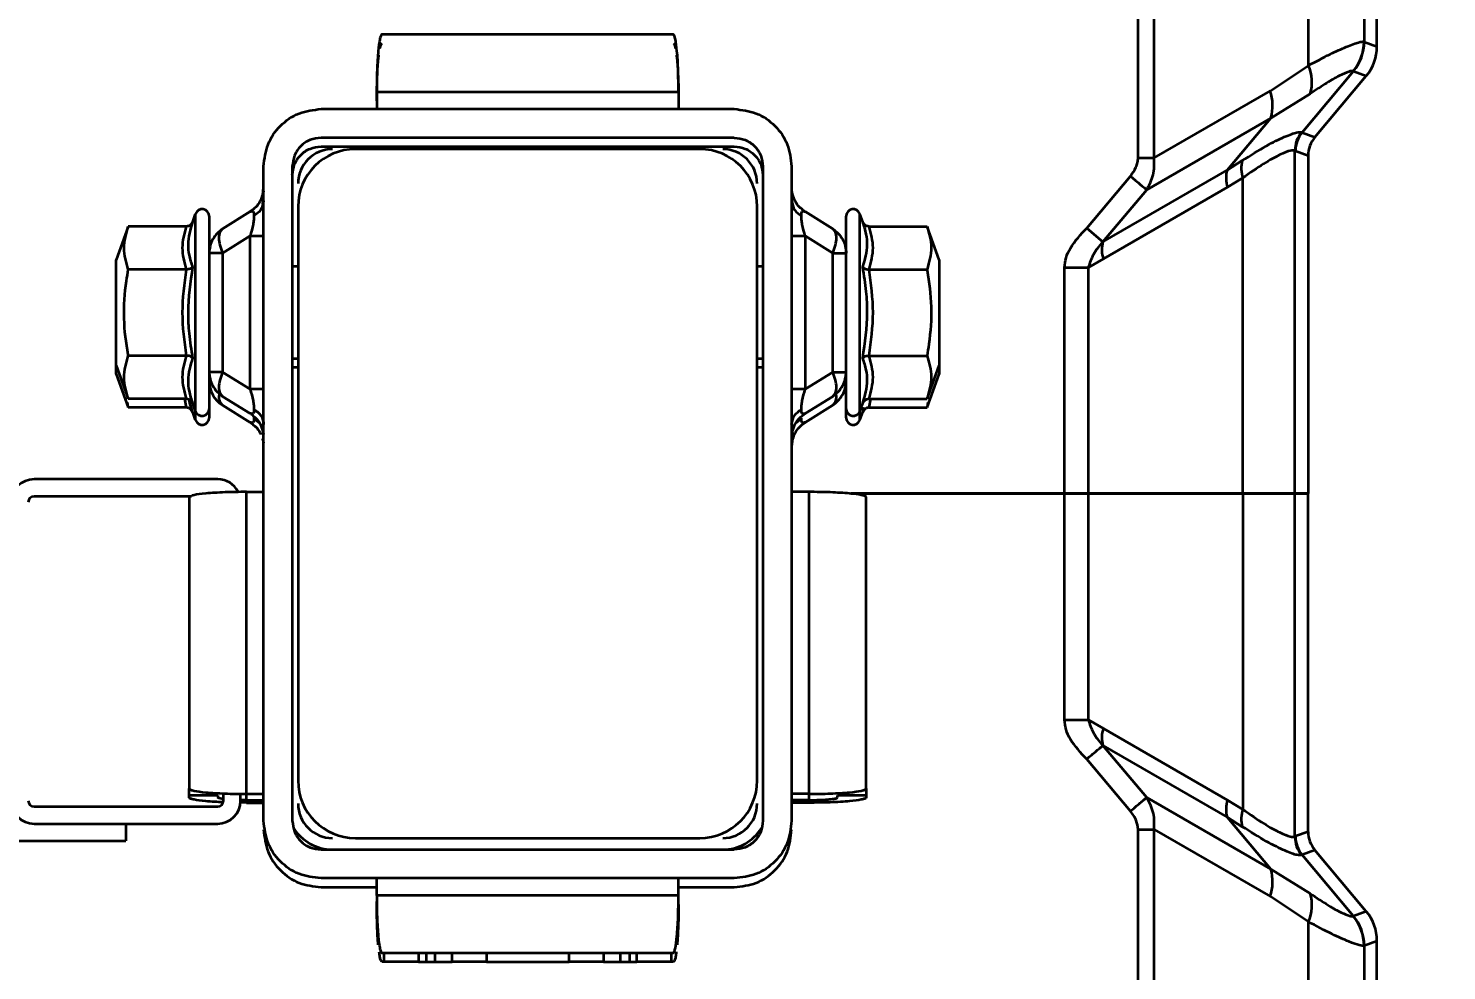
# Model space of a CAD drawing. Header units: millimetres. Extents: x 0 to 420, y 0 to 297.
# Drawn here: x 291.991 to 293.226, y 150.717 to 151.537 of the extents above; entities that cross this region are included whole.
import ezdxf

# ---------------------------------------------------------------- set-up
doc = ezdxf.new("R2010")
doc.units = ezdxf.units.MM
doc.layers.add('尺寸线层', color=150, linetype='Continuous')
doc.styles.add('SLDTEXTSTYLE2', font='TXT', dxfattribs={"width": 0.7})
doc.dimstyles.new('SLDDIMSTYLE0', dxfattribs={"dimtxt": 3.5, "dimasz": 3.302, "dimexe": 0, "dimexo": 0.0625, "dimgap": 0.875, "dimtad": 1, "dimdec": 1, "dimlfac": 100, "dimrnd": 1e-09, "dimzin": 12, "dimdsep": 46, "dimtxsty": 'SLDTEXTSTYLE2', "dimsah": 1, "dimcen": 0.09, "dimadec": 0, "dimazin": 3, "dimtfac": 1, "dimtdec": 3, "dimtofl": 0, "dimtmove": 0, "dimatfit": 3, "dimfxl": 0, "dimfrac": 2, "dimtolj": 1, "dimtzin": 12, "dimarcsym": 0})

# ---------------------------------------------------------------- blocks, each defined once
blk = doc.blocks.new('_D')
at = {"layer": '尺寸线层'}
for p, q in [((291.9431, 202.6412), (364.6876, 202.6412)), ((363.6876, 202.6412), (363.6876, 128.5802)), ((326.1167, 128.5802), (364.6876, 128.5802))]:
    blk.add_line(p, q, dxfattribs=at)
for points in [[(363.6876, 202.6412), (363.1796, 199.3392), (364.1956, 199.3392)], [(363.6876, 128.5802), (364.1956, 131.8822), (363.1796, 131.8822)]]:
    blk.add_solid(points, dxfattribs=at)
at = {"layer": '尺寸线层', "insert": (359.1758, 158.5376), "char_height": 3.5, "attachment_point": 1, "rotation": 90, "style": 'SLDTEXTSTYLE2'}
blk.add_mtext('7406.11', dxfattribs=at)

msp = doc.modelspace()

# ---------------------------------------------------------------- linework, layer by layer
at = {"color": 7, "linetype": 'Continuous', "lineweight": 35}
for p, q in [((293.1657, 151.5217), (293.1657, 151.7922)), ((293.106, 151.5051), (293.106, 151.7533)), ((293.1544, 151.7533), (293.1544, 151.5259)), ((292.9576, 151.4247), (292.9576, 151.6372)), ((292.9716, 151.4247), (292.9716, 151.6372)), ((292.5526, 151.5322), (292.2988, 151.5322)), ((293.1546, 151.5258), (293.1544, 151.5259)), ((293.1546, 151.5258), (293.1657, 151.5217)), ((293.0728, 151.4831), (293.106, 151.5051)), ((293.1004, 151.4467), (293.1452, 151.5001)), ((293.1116, 151.4426), (293.1564, 151.496)), ((293.1452, 151.5001), (293.145, 151.5002)), ((293.1452, 151.5001), (293.1564, 151.496)), ((292.2942, 151.4822), (292.5572, 151.4822)), ((292.2942, 151.4822), (292.2942, 151.4672)), ((292.5572, 151.4822), (292.5572, 151.4672)), ((292.9716, 151.4247), (293.0728, 151.4831)), ((293.0733, 151.4593), (293.1075, 151.4804)), ((292.2457, 151.4672), (292.6057, 151.4672)), ((292.5573, 151.4744), (292.5573, 151.4672)), ((292.9651, 151.3968), (293.0733, 151.4593)), ((293.0352, 151.4139), (293.0733, 151.4593)), ((292.6057, 151.4422), (292.2457, 151.4422)), ((293.1, 151.4469), (293.1004, 151.4467)), ((293.1004, 151.4467), (293.1116, 151.4426)), ((292.2457, 151.4344), (292.6057, 151.4344)), ((292.5757, 151.4322), (292.2757, 151.4322)), ((293.0941, 151.1322), (293.0941, 151.4309)), ((293.0946, 151.4306), (293.0941, 151.4309)), ((293.0946, 151.4306), (293.1057, 151.4266)), ((292.1957, 150.8472), (292.1957, 151.4172)), ((292.2207, 151.4172), (292.2207, 150.8472)), ((292.6307, 151.4172), (292.6307, 150.8472)), ((292.6557, 151.4172), (292.6557, 150.8472)), ((292.9576, 151.4247), (292.9716, 151.4247)), ((293.0352, 151.4139), (293.0483, 151.4222)), ((293.1057, 151.4266), (293.1057, 151.1322)), ((292.9128, 151.3634), (292.9509, 151.4087)), ((292.927, 151.3515), (293.0352, 151.4139)), ((293.0489, 151.4071), (293.0356, 151.3991)), ((293.0489, 151.1322), (293.0489, 151.4071)), ((292.195, 151.393), (292.1933, 151.3881)), ((292.1956, 151.396), (292.1942, 151.3898)), ((292.1951, 151.392), (292.1957, 151.3989)), ((292.1954, 151.396), (292.1951, 151.3937)), ((292.6572, 151.3898), (292.6559, 151.396)), ((292.6582, 151.3881), (292.6564, 151.393)), ((292.927, 151.3515), (292.9651, 151.3968)), ((293.0356, 151.3991), (292.9273, 151.3366)), ((292.1951, 151.3843), (292.1957, 151.3912)), ((292.2257, 151.3822), (292.2257, 150.8822)), ((292.6257, 150.8822), (292.6257, 151.3822)), ((292.1362, 151.3758), (292.1338, 151.369)), ((292.1362, 151.3758), (292.1362, 151.2039)), ((292.1482, 151.3737), (292.1482, 151.3423)), ((292.184, 151.3778), (292.16, 151.3628)), ((292.6667, 151.3782), (292.665, 151.3796)), ((292.667, 151.3778), (292.6675, 151.3778)), ((292.6675, 151.3778), (292.6915, 151.3628)), ((292.7032, 151.3426), (292.7032, 151.3737)), ((292.7177, 151.369), (292.7152, 151.3758)), ((292.7152, 151.2039), (292.7152, 151.3758)), ((292.0778, 151.3649), (292.0672, 151.3359)), ((292.1286, 151.3649), (292.0778, 151.3649)), ((292.184, 151.3566), (292.16, 151.3416)), ((292.184, 151.2231), (292.184, 151.3566)), ((292.6675, 151.3566), (292.6675, 151.2231)), ((292.6675, 151.3566), (292.6915, 151.3416)), ((292.7229, 151.3649), (292.7737, 151.3649)), ((292.7842, 151.3359), (292.7737, 151.3649)), ((292.9128, 151.3634), (292.927, 151.3515)), ((292.0672, 151.2439), (292.0672, 151.3359)), ((292.16, 151.3416), (292.1482, 151.3416)), ((292.1482, 151.3416), (292.1482, 151.2381)), ((292.16, 151.3416), (292.16, 151.2381)), ((292.6915, 151.2381), (292.6915, 151.3416)), ((292.6915, 151.3416), (292.7032, 151.3416)), ((292.7032, 151.2381), (292.7032, 151.3416)), ((292.7842, 151.3359), (292.7842, 151.2439)), ((292.9273, 151.3366), (292.9145, 151.3292)), ((292.1286, 151.3274), (292.0778, 151.3274)), ((292.2257, 151.3299), (292.2207, 151.3299)), ((292.6307, 151.3299), (292.6257, 151.3299)), ((292.7229, 151.3274), (292.7737, 151.3274)), ((292.8936, 151.3292), (292.9145, 151.3292)), ((292.8936, 151.1322), (292.8936, 151.3292)), ((292.9145, 151.1322), (292.9145, 151.3292)), ((292.0672, 151.2439), (292.0778, 151.2148)), ((292.0672, 151.2362), (292.0672, 151.2439)), ((292.1286, 151.2523), (292.0778, 151.2523)), ((292.2207, 151.2499), (292.2257, 151.2499)), ((292.6257, 151.2499), (292.6307, 151.2499)), ((292.7229, 151.2523), (292.7737, 151.2523)), ((292.7737, 151.2148), (292.7842, 151.2439)), ((292.7842, 151.2439), (292.7842, 151.2362)), ((292.0672, 151.2362), (292.0778, 151.2071)), ((292.16, 151.2381), (292.1482, 151.2381)), ((292.1482, 151.2381), (292.1482, 151.2061)), ((292.184, 151.2231), (292.16, 151.2381)), ((292.2207, 151.2422), (292.2257, 151.2422)), ((292.6257, 151.2422), (292.6307, 151.2422)), ((292.6675, 151.2231), (292.6915, 151.2381)), ((292.6915, 151.2381), (292.7032, 151.2381)), ((292.7032, 151.2061), (292.7032, 151.2381)), ((292.7737, 151.2071), (292.7842, 151.2362)), ((292.1493, 151.2304), (292.1482, 151.2304)), ((292.7022, 151.2304), (292.7032, 151.2304)), ((292.0778, 151.2071), (292.077, 151.2114)), ((292.1286, 151.2148), (292.0778, 151.2148)), ((292.1286, 151.2071), (292.0778, 151.2071)), ((292.1286, 151.2071), (292.1271, 151.2148)), ((292.1338, 151.2108), (292.1362, 151.2039)), ((292.16, 151.2169), (292.184, 151.2019)), ((292.184, 151.1942), (292.16, 151.2092)), ((292.6675, 151.2019), (292.6915, 151.2169)), ((292.6675, 151.1942), (292.6915, 151.2092)), ((292.7152, 151.2039), (292.7177, 151.2108)), ((292.7177, 151.203), (292.7186, 151.2074)), ((292.7229, 151.2148), (292.7737, 151.2148)), ((292.7243, 151.2148), (292.7229, 151.2071)), ((292.7229, 151.2071), (292.7737, 151.2071)), ((292.7745, 151.2114), (292.7737, 151.2071)), ((292.1338, 151.203), (292.1362, 151.1962)), ((292.1362, 151.2039), (292.1362, 151.1962)), ((292.1482, 151.2061), (292.1482, 151.1983)), ((292.1845, 151.2019), (292.184, 151.2019)), ((292.1847, 151.2015), (292.1865, 151.2001)), ((292.1918, 151.1939), (292.1873, 151.198)), ((292.6597, 151.1939), (292.6642, 151.198)), ((292.7032, 151.1983), (292.7032, 151.2061)), ((292.7152, 151.1962), (292.7152, 151.2039)), ((292.7152, 151.1962), (292.7177, 151.203)), ((292.1845, 151.1942), (292.184, 151.1942)), ((292.1847, 151.1938), (292.1865, 151.1924)), ((292.1933, 151.1916), (292.195, 151.1867)), ((292.1942, 151.1899), (292.1956, 151.1837)), ((292.6564, 151.1877), (292.6557, 151.1808)), ((292.6559, 151.1837), (292.6572, 151.1899)), ((292.6561, 151.1837), (292.6564, 151.186)), ((292.6564, 151.1867), (292.6582, 151.1916)), ((292.1946, 151.1803), (292.1956, 151.176)), ((292.1948, 151.1796), (292.195, 151.179)), ((292.6564, 151.18), (292.6557, 151.1731)), ((292.6559, 151.176), (292.6568, 151.1803)), ((292.6561, 151.1759), (292.6564, 151.1783)), ((292.6564, 151.179), (292.6566, 151.1796)), ((292.1557, 151.1447), (291.9957, 151.1447)), ((292.1807, 150.8707), (292.1807, 151.1337)), ((292.1807, 151.1337), (292.1957, 151.1337)), ((292.6707, 151.1337), (292.6557, 151.1337)), ((292.6707, 151.1337), (292.6707, 150.8707)), ((292.133, 151.1297), (291.9957, 151.1297)), ((292.1307, 151.1291), (292.1307, 150.8753)), ((292.7074, 151.1322), (292.8936, 151.1322)), ((292.8936, 151.1322), (292.7074, 151.1322)), ((292.7207, 150.8753), (292.7207, 151.1291)), ((292.9145, 151.1322), (292.8936, 151.1322)), ((292.8936, 150.9352), (292.8936, 151.1322)), ((292.8936, 151.1322), (292.9145, 151.1322)), ((293.0489, 151.1322), (292.9145, 151.1322)), ((292.9145, 150.9352), (292.9145, 151.1322)), ((292.9145, 151.1322), (293.0489, 151.1322)), ((293.0941, 151.1322), (293.0489, 151.1322)), ((293.0489, 151.1322), (293.0489, 150.8572)), ((293.0489, 151.1322), (293.0941, 151.1322)), ((293.1057, 151.1322), (293.0941, 151.1322)), ((293.0941, 150.8334), (293.0941, 151.1322)), ((293.0941, 151.1322), (293.1057, 151.1322)), ((293.1057, 150.8377), (293.1057, 151.1322)), ((292.8936, 150.9352), (292.9145, 150.9352)), ((292.9273, 150.9277), (292.9145, 150.9352)), ((293.0356, 150.8653), (292.9273, 150.9277)), ((292.9651, 150.8675), (292.927, 150.9128)), ((292.927, 150.9128), (293.0352, 150.8504)), ((292.9509, 150.8556), (292.9128, 150.9009)), ((292.1307, 150.8694), (292.1307, 150.8753)), ((292.7207, 150.8753), (292.7207, 150.8694)), ((292.1557, 150.8694), (292.1307, 150.8694)), ((292.1307, 150.8676), (292.1307, 150.8694)), ((292.1557, 150.8694), (292.1557, 150.8676)), ((292.1607, 150.8647), (292.1607, 150.8711)), ((292.1807, 150.863), (292.1749, 150.8631)), ((292.1757, 150.8647), (292.1757, 150.8708)), ((292.1807, 150.8653), (292.1757, 150.8653)), ((292.1807, 150.8707), (292.1957, 150.8707)), ((292.1807, 150.8653), (292.1807, 150.8707)), ((292.1807, 150.8653), (292.1957, 150.8653)), ((292.1807, 150.863), (292.1957, 150.863)), ((292.6707, 150.8707), (292.6557, 150.8707)), ((292.6707, 150.8653), (292.6557, 150.8653)), ((292.6707, 150.863), (292.6557, 150.863)), ((292.6707, 150.8707), (292.6707, 150.8653)), ((292.7207, 150.8694), (292.6957, 150.8694)), ((292.6957, 150.8676), (292.6957, 150.8694)), ((292.7207, 150.8694), (292.7207, 150.8676)), ((293.0733, 150.805), (292.9651, 150.8675)), ((293.0489, 150.8572), (293.0356, 150.8653)), ((291.9957, 150.8597), (292.1557, 150.8597)), ((293.0352, 150.8504), (293.0733, 150.805)), ((293.0483, 150.8421), (293.0352, 150.8504)), ((291.9957, 150.8447), (292.1557, 150.8447)), ((292.0757, 150.8447), (292.0757, 150.8297)), ((292.9576, 150.6271), (292.9576, 150.8396)), ((292.9576, 150.8396), (292.9716, 150.8396)), ((292.9716, 150.8396), (293.0728, 150.7812)), ((292.9716, 150.6271), (292.9716, 150.8396)), ((293.1057, 150.8377), (293.0946, 150.8337)), ((291.7907, 150.8297), (292.0757, 150.8297)), ((292.2757, 150.8322), (292.5757, 150.8322)), ((293.0941, 150.8334), (293.0946, 150.8337)), ((292.2457, 150.8222), (292.6057, 150.8222)), ((293.1004, 150.8176), (293.1, 150.8174)), ((293.1116, 150.8217), (293.1004, 150.8176)), ((293.1452, 150.7642), (293.1004, 150.8176)), ((293.1564, 150.7683), (293.1116, 150.8217)), ((293.0733, 150.805), (293.1075, 150.7839)), ((292.6057, 150.7972), (292.2457, 150.7972)), ((292.2457, 150.7894), (292.2942, 150.7894)), ((292.2942, 150.7822), (292.2942, 150.7972)), ((292.5572, 150.7822), (292.5572, 150.7972)), ((292.5572, 150.7894), (292.6057, 150.7894)), ((292.5573, 150.7744), (292.5573, 150.7894)), ((292.5572, 150.7822), (292.2942, 150.7822)), ((292.2943, 150.7744), (292.2943, 150.7768)), ((293.106, 150.7593), (293.0728, 150.7812)), ((293.145, 150.7641), (293.1452, 150.7642)), ((293.1564, 150.7683), (293.1452, 150.7642)), ((293.106, 150.511), (293.106, 150.7593)), ((293.1546, 150.7386), (293.1544, 150.7384)), ((293.1544, 150.7384), (293.1544, 150.511)), ((293.1546, 150.7386), (293.1657, 150.7426)), ((293.1657, 150.4722), (293.1657, 150.7426)), ((292.2988, 150.7322), (292.5526, 150.7322)), ((292.3008, 150.7244), (292.3008, 150.7322)), ((292.3306, 150.7322), (292.3306, 150.7244)), ((292.3372, 150.7322), (292.3372, 150.7244)), ((292.345, 150.7322), (292.345, 150.7244)), ((292.345, 150.7322), (292.345, 150.7244)), ((292.3599, 150.7244), (292.3599, 150.7322)), ((292.3898, 150.7322), (292.3898, 150.7244)), ((292.4618, 150.7244), (292.4618, 150.7322)), ((292.4917, 150.7322), (292.4917, 150.7244)), ((292.5066, 150.7244), (292.5066, 150.7322)), ((292.5066, 150.7244), (292.5066, 150.7322)), ((292.5144, 150.7322), (292.5144, 150.7244)), ((292.5209, 150.7244), (292.5209, 150.7322)), ((292.5508, 150.7322), (292.5508, 150.7244)), ((292.3008, 150.7244), (292.2989, 150.7244)), ((292.3306, 150.7244), (292.3008, 150.7244)), ((292.3306, 150.7244), (292.3372, 150.7244)), ((292.3372, 150.7244), (292.345, 150.7244)), ((292.345, 150.7244), (292.3599, 150.7244)), ((292.345, 150.7244), (292.345, 150.7244)), ((292.3898, 150.7244), (292.3599, 150.7244)), ((292.3898, 150.7244), (292.4618, 150.7244)), ((292.4917, 150.7244), (292.4618, 150.7244)), ((292.4917, 150.7244), (292.5066, 150.7244)), ((292.5066, 150.7244), (292.5066, 150.7244)), ((292.5066, 150.7244), (292.5144, 150.7244)), ((292.5144, 150.7244), (292.5209, 150.7244)), ((292.5508, 150.7244), (292.5209, 150.7244)), ((292.5527, 150.7244), (292.5508, 150.7244))]:
    msp.add_line(p, q, dxfattribs=at)
at = {"color": 7, "linetype": 'Continuous', "lineweight": 35, "flags": 128}
msp.add_lwpolyline([(292.9509, 151.4087), (292.9531, 151.4068), (292.9553, 151.405), (292.9575, 151.4032), (292.9594, 151.4015), (292.9612, 151.4), (292.9628, 151.3987), (292.9641, 151.3976), (292.9651, 151.3968)], dxfattribs=at)
at = {"color": 7, "linetype": 'Continuous', "lineweight": 35}
for centre, radius, start, end in [((293.1143, 151.526), 0.0401, 320.0076, 359.8731), ((293.1145, 151.5258), 0.0401, 320.0586, 359.9414), ((293.0737, 151.4907), 0.0354, 343.0377, 23.8627), ((293.0347, 151.4704), 0.0401, 343.9657, 18.5164), ((293.1192, 151.4308), 0.025, 139.9679, 179.8339), ((293.1196, 151.4306), 0.025, 140.0586, 179.9414), ((292.2757, 151.3822), 0.05, 90, 180), ((292.2557, 151.4022), 0.03, 90, 180), ((292.5757, 151.3822), 0.05, 0, 90), ((292.5957, 151.4022), 0.03, 0, 90), ((293.0714, 151.4155), 0.024, 163.7993, 200.3661), ((293.0593, 151.407), 0.0251, 163.9657, 198.5164), ((292.1421, 151.3737), 0.00619, 0, 160), ((292.7094, 151.3737), 0.00619, 20, 180), ((292.9511, 151.3445), 0.0251, 163.9657, 198.5164), ((292.1732, 151.2304), 0.025, 180, 238), ((292.1421, 151.2061), 0.00619, 200, 0), ((292.1421, 151.1983), 0.00619, 200, 0), ((292.7094, 151.2061), 0.00619, 180, 340), ((292.7094, 151.1983), 0.00619, 180, 340), ((291.9957, 151.1247), 0.02, 90, 180), ((292.1557, 151.1247), 0.02, 26.7388, 90), ((291.9957, 151.1247), 0.005, 90, 180), ((292.9511, 150.9198), 0.0251, 161.4836, 196.0343), ((292.2757, 150.8822), 0.05, 180, 270), ((292.5757, 150.8822), 0.05, 270, 0), ((291.9957, 150.8647), 0.02, 180, 270), ((291.9957, 150.8647), 0.005, 180, 270), ((292.1557, 150.8647), 0.02, 270, 0), ((292.1557, 150.8647), 0.005, 270, 0), ((292.2557, 150.8622), 0.03, 180, 270), ((292.5957, 150.8622), 0.03, 270, 0), ((293.0593, 150.8573), 0.0251, 161.4836, 196.0343), ((293.0714, 150.8488), 0.024, 159.6339, 196.2007), ((292.2557, 150.8622), 0.04, 211.9029, 270), ((292.5957, 150.8622), 0.04, 270, 328.1128), ((293.1192, 150.8335), 0.025, 180.1661, 220.0321), ((293.1196, 150.8337), 0.025, 180.0586, 219.9414), ((293.0347, 150.794), 0.0401, 341.4836, 16.0343), ((293.0737, 150.7736), 0.0354, 336.1372, 16.9623), ((293.1143, 150.7383), 0.0401, 0.1269, 39.9924), ((293.1145, 150.7385), 0.0401, 0.0586, 39.9414)]:
    msp.add_arc(centre, radius, start, end, dxfattribs=at)
for centre, major_axis, start_param, end_param in [((293.1257, 151.5217), (0.0376, -0.0137), 5.934618, 6.631752), ((293.1308, 151.4265), (0.0235, -0.0086), 2.793026, 3.49016), ((293.1308, 150.8378), (0.0235, 0.0086), 2.793026, 3.49016), ((293.1257, 150.7426), (-0.0376, -0.0137), 2.793026, 3.49016)]:
    msp.add_ellipse(centre, major_axis=major_axis, ratio=0.998448, start_param=start_param, end_param=end_param, dxfattribs=at)
for points, knots in [([(292.2988, 151.5322), (292.2984, 151.5319), (292.2978, 151.5314), (292.2966, 151.5269), (292.2957, 151.5198), (292.2949, 151.5099), (292.2944, 151.4983), (292.2943, 151.4885), (292.2942, 151.4822)], [0, 0, 0, 0, 0.157309, 0.270586, 0.50035, 0.630794, 0.757716, 1, 1, 1, 1]), ([(292.5572, 151.4822), (292.5571, 151.4885), (292.557, 151.4983), (292.5565, 151.5099), (292.5557, 151.5198), (292.5548, 151.5269), (292.5536, 151.5314), (292.553, 151.5319), (292.5526, 151.5322)], [0, 0, 0, 0, 0.242279, 0.369203, 0.49965, 0.729414, 0.842683, 1, 1, 1, 1]), ([(292.297, 151.52), (292.2973, 151.5211), (292.2979, 151.5237), (292.2985, 151.5242), (292.2989, 151.5244)], [0, 0, 0, 0, 0.418606, 1, 1, 1, 1]), ([(292.5527, 151.5244), (292.5531, 151.5242), (292.5537, 151.5237), (292.5543, 151.5211), (292.5546, 151.52)], [0, 0, 0, 0, 0.581362, 1, 1, 1, 1]), ([(293.106, 151.5051), (293.1125, 151.5085), (293.125, 151.5152), (293.1399, 151.5218), (293.1509, 151.5259), (293.1532, 151.5259), (293.1544, 151.5259)], [0, 0, 0, 0, 0.245129, 0.480308, 0.739086, 1, 1, 1, 1]), ([(292.2943, 151.4744), (292.2944, 151.4808), (292.2945, 151.4906), (292.295, 151.5021), (292.2955, 151.5097), (292.296, 151.5128), (292.2962, 151.5141)], [0, 0, 0, 0, 0.40645, 0.619376, 0.838216, 1, 1, 1, 1]), ([(292.5554, 151.5141), (292.5556, 151.5128), (292.556, 151.5097), (292.5565, 151.5021), (292.5571, 151.4906), (292.5572, 151.4808), (292.5573, 151.4744)], [0, 0, 0, 0, 0.160754, 0.379856, 0.593043, 1, 1, 1, 1]), ([(293.145, 151.5002), (293.144, 151.5003), (293.1422, 151.5004), (293.1336, 151.4965), (293.1222, 151.4903), (293.1125, 151.4838), (293.1075, 151.4804)], [0, 0, 0, 0, 0.267138, 0.52122, 0.755952, 1, 1, 1, 1]), ([(293.0483, 151.4222), (293.0555, 151.4267), (293.0696, 151.4356), (293.0858, 151.4434), (293.0967, 151.4475), (293.0989, 151.4471), (293.1, 151.4469)], [0, 0, 0, 0, 0.264309, 0.514931, 0.766931, 1, 1, 1, 1]), ([(293.0941, 151.4309), (293.0932, 151.4311), (293.0912, 151.4316), (293.0815, 151.4277), (293.0674, 151.4202), (293.0551, 151.4115), (293.0489, 151.4071)], [0, 0, 0, 0, 0.24021, 0.485805, 0.736712, 1, 1, 1, 1]), ([(292.9509, 151.4087), (292.9527, 151.4112), (292.9553, 151.4148), (292.9573, 151.4205), (292.9575, 151.4233), (292.9576, 151.4247)], [0, 0, 0, 0, 0.51551, 0.767405, 1, 1, 1, 1]), ([(292.9651, 151.3968), (292.9673, 151.401), (292.972, 151.4096), (292.9717, 151.4196), (292.9716, 151.4247)], [0, 0, 0, 0, 0.492397, 1, 1, 1, 1]), ([(292.1948, 151.3923), (292.1941, 151.3904), (292.1928, 151.3866), (292.1891, 151.3815), (292.1857, 151.379), (292.184, 151.3778)], [0, 0, 0, 0, 0.315477, 0.657739, 1, 1, 1, 1]), ([(292.1957, 151.3872), (292.1952, 151.3844), (292.1943, 151.3793), (292.1894, 151.3756), (292.1873, 151.374)], [0, 0, 0, 0, 0.559996, 1, 1, 1, 1]), ([(292.6557, 151.3872), (292.6562, 151.3844), (292.6572, 151.3793), (292.662, 151.3756), (292.6642, 151.374)], [0, 0, 0, 0, 0.559996, 1, 1, 1, 1]), ([(292.6651, 151.3797), (292.6643, 151.3804), (292.6617, 151.3823), (292.6594, 151.3853), (292.6585, 151.3877), (292.6583, 151.3882)], [0, 0, 0, 0, 0.294463, 0.87052, 1, 1, 1, 1]), ([(292.1338, 151.369), (292.1338, 151.369), (292.1335, 151.3684), (292.133, 151.3673), (292.1317, 151.366), (292.1302, 151.3651), (292.1291, 151.365), (292.1286, 151.3649)], [0, 0, 0, 0, 0.006713, 0.267679, 0.528689, 0.76386, 1, 1, 1, 1]), ([(292.1338, 151.369), (292.1319, 151.3623), (292.1291, 151.3526), (292.1305, 151.3394), (292.1326, 151.3329), (292.1338, 151.3294)], [0, 0, 0, 0, 0.499729, 0.72853, 1, 1, 1, 1]), ([(292.184, 151.3778), (292.1849, 151.3781), (292.1862, 151.3786), (292.1872, 151.3766), (292.1873, 151.3748), (292.1873, 151.374)], [0, 0, 0, 0, 0.551614, 0.784825, 1, 1, 1, 1]), ([(292.1873, 151.374), (292.1873, 151.3729), (292.1872, 151.3707), (292.1862, 151.3647), (292.1849, 151.36), (292.184, 151.3566)], [0, 0, 0, 0, 0.2151838, 0.4483868, 1, 1, 1, 1]), ([(292.6642, 151.374), (292.6642, 151.3748), (292.6643, 151.3766), (292.6652, 151.3784), (292.6663, 151.3781), (292.667, 151.3778)], [0, 0, 0, 0, 0.243902, 0.508229, 1, 1, 1, 1]), ([(292.6675, 151.3566), (292.6666, 151.36), (292.6653, 151.3647), (292.6643, 151.3707), (292.6642, 151.3729), (292.6642, 151.374)], [0, 0, 0, 0, 0.5516135, 0.7848249, 1, 1, 1, 1]), ([(292.7177, 151.3294), (292.7196, 151.3359), (292.7224, 151.3454), (292.721, 151.3587), (292.7189, 151.3654), (292.7177, 151.369)], [0, 0, 0, 0, 0.499729, 0.72853, 1, 1, 1, 1]), ([(292.7229, 151.3649), (292.7224, 151.365), (292.7213, 151.3651), (292.7198, 151.366), (292.7185, 151.3673), (292.7179, 151.3684), (292.7177, 151.369), (292.7177, 151.369)], [0, 0, 0, 0, 0.23614, 0.471311, 0.732321, 0.993287, 1, 1, 1, 1]), ([(292.0778, 151.3274), (292.076, 151.3335), (292.0723, 151.3461), (292.076, 151.3586), (292.0778, 151.3649)], [0, 0, 0, 0, 0.4912125, 1, 1, 1, 1]), ([(292.7737, 151.3649), (292.7755, 151.3588), (292.7792, 151.3463), (292.7755, 151.3338), (292.7737, 151.3274)], [0, 0, 0, 0, 0.491212, 1, 1, 1, 1]), ([(292.8936, 151.3292), (292.8938, 151.332), (292.8944, 151.3379), (292.9003, 151.3502), (292.9077, 151.3579), (292.9128, 151.3634)], [0, 0, 0, 0, 0.211639, 0.442849, 1, 1, 1, 1]), ([(292.9145, 151.3292), (292.9157, 151.333), (292.9182, 151.3413), (292.9239, 151.3479), (292.927, 151.3515)], [0, 0, 0, 0, 0.4627258, 1, 1, 1, 1]), ([(292.0778, 151.2523), (292.0778, 151.2526), (292.0758, 151.2633), (292.0732, 151.285), (292.0748, 151.31), (292.0773, 151.3241), (292.0778, 151.3274)], [0, 0, 0, 0, 0.009604, 0.432631, 0.866873, 1, 1, 1, 1]), ([(292.1286, 151.2523), (292.1268, 151.2648), (292.1234, 151.2899), (292.1268, 151.3149), (292.1286, 151.3274)], [0, 0, 0, 0, 0.499238, 1, 1, 1, 1]), ([(292.1338, 151.3294), (292.1338, 151.3294), (292.1335, 151.3291), (292.133, 151.3286), (292.1317, 151.3279), (292.1302, 151.3275), (292.1291, 151.3274), (292.1286, 151.3274)], [0, 0, 0, 0, 0.006713, 0.267679, 0.528689, 0.76386, 1, 1, 1, 1]), ([(292.1338, 151.3294), (292.1318, 151.3163), (292.1291, 151.2971), (292.1305, 151.2705), (292.1326, 151.2574), (292.1338, 151.2503)], [0, 0, 0, 0, 0.500435, 0.728855, 1, 1, 1, 1]), ([(292.7177, 151.2503), (292.7196, 151.2635), (292.7224, 151.2827), (292.721, 151.3093), (292.7189, 151.3223), (292.7177, 151.3294)], [0, 0, 0, 0, 0.500435, 0.728855, 1, 1, 1, 1]), ([(292.7177, 151.3294), (292.7177, 151.3294), (292.7179, 151.3291), (292.7185, 151.3286), (292.7198, 151.3279), (292.7213, 151.3275), (292.7224, 151.3274), (292.7229, 151.3274)], [0, 0, 0, 0, 0.0067129, 0.2676791, 0.5286892, 0.7638601, 1, 1, 1, 1]), ([(292.7229, 151.3274), (292.7246, 151.3149), (292.7281, 151.2899), (292.7246, 151.2649), (292.7229, 151.2523)], [0, 0, 0, 0, 0.499238, 1, 1, 1, 1]), ([(292.7737, 151.3274), (292.7737, 151.3272), (292.7756, 151.3165), (292.7783, 151.2947), (292.7766, 151.2697), (292.7742, 151.2556), (292.7737, 151.2523)], [0, 0, 0, 0, 0.009604, 0.432631, 0.866873, 1, 1, 1, 1]), ([(292.0778, 151.2148), (292.076, 151.221), (292.0723, 151.2335), (292.076, 151.246), (292.0778, 151.2523)], [0, 0, 0, 0, 0.4912125, 1, 1, 1, 1]), ([(292.1338, 151.2503), (292.1338, 151.2503), (292.1335, 151.2506), (292.133, 151.2512), (292.1317, 151.2518), (292.1302, 151.2523), (292.1291, 151.2523), (292.1286, 151.2523)], [0, 0, 0, 0, 0.006713, 0.267679, 0.528689, 0.76386, 1, 1, 1, 1]), ([(292.1338, 151.2503), (292.1319, 151.2438), (292.1291, 151.2344), (292.1305, 151.221), (292.1326, 151.2144), (292.1338, 151.2108)], [0, 0, 0, 0, 0.499729, 0.72853, 1, 1, 1, 1]), ([(292.7177, 151.2503), (292.7177, 151.2503), (292.7179, 151.2506), (292.7185, 151.2512), (292.7198, 151.2518), (292.7213, 151.2523), (292.7224, 151.2523), (292.7229, 151.2523)], [0, 0, 0, 0, 0.0067129, 0.2676791, 0.5286892, 0.7638601, 1, 1, 1, 1]), ([(292.7177, 151.2108), (292.7196, 151.2174), (292.7224, 151.2272), (292.721, 151.2404), (292.7189, 151.2468), (292.7177, 151.2503)], [0, 0, 0, 0, 0.499729, 0.72853, 1, 1, 1, 1]), ([(292.7737, 151.2523), (292.7755, 151.2462), (292.7792, 151.2337), (292.7755, 151.2212), (292.7737, 151.2148)], [0, 0, 0, 0, 0.491212, 1, 1, 1, 1]), ([(292.157, 151.2194), (292.1569, 151.2186), (292.1564, 151.2157), (292.1573, 151.2119), (292.1591, 151.2101), (292.16, 151.2092)], [0, 0, 0, 0, 0.1505337, 0.5752668, 1, 1, 1, 1]), ([(292.184, 151.2231), (292.1849, 151.2198), (292.1862, 151.215), (292.1872, 151.209), (292.1873, 151.2068), (292.1873, 151.2057)], [0, 0, 0, 0, 0.551614, 0.784825, 1, 1, 1, 1]), ([(292.6642, 151.2057), (292.6642, 151.2068), (292.6643, 151.209), (292.6653, 151.215), (292.6666, 151.2198), (292.6675, 151.2231)], [0, 0, 0, 0, 0.215184, 0.448387, 1, 1, 1, 1]), ([(292.6915, 151.2092), (292.6924, 151.2101), (292.6942, 151.2119), (292.6951, 151.2157), (292.6946, 151.2186), (292.6945, 151.2194)], [0, 0, 0, 0, 0.424733, 0.849466, 1, 1, 1, 1]), ([(292.1286, 151.2148), (292.1291, 151.2148), (292.1302, 151.2146), (292.1317, 151.2137), (292.133, 151.2125), (292.1335, 151.2114), (292.1338, 151.2108), (292.1338, 151.2108)], [0, 0, 0, 0, 0.23614, 0.471311, 0.732321, 0.993287, 1, 1, 1, 1]), ([(292.1338, 151.203), (292.1338, 151.2031), (292.1335, 151.2036), (292.133, 151.2047), (292.1317, 151.206), (292.1302, 151.2069), (292.1291, 151.207), (292.1286, 151.2071)], [0, 0, 0, 0, 0.006713, 0.267679, 0.528689, 0.76386, 1, 1, 1, 1]), ([(292.1307, 151.2143), (292.1307, 151.2141), (292.131, 151.2104), (292.1324, 151.2066), (292.1338, 151.203)], [0, 0, 0, 0, 0.033638, 1, 1, 1, 1]), ([(292.7177, 151.2108), (292.7177, 151.2108), (292.7179, 151.2114), (292.7185, 151.2125), (292.7198, 151.2137), (292.7213, 151.2146), (292.7224, 151.2148), (292.7229, 151.2148)], [0, 0, 0, 0, 0.0067129, 0.2676791, 0.5286892, 0.7638601, 1, 1, 1, 1]), ([(292.7229, 151.2071), (292.7224, 151.207), (292.7213, 151.2069), (292.7198, 151.206), (292.7185, 151.2047), (292.7179, 151.2036), (292.7177, 151.2031), (292.7177, 151.203)], [0, 0, 0, 0, 0.23614, 0.471311, 0.732321, 0.993287, 1, 1, 1, 1]), ([(292.1873, 151.2057), (292.1873, 151.2049), (292.1872, 151.2031), (292.1863, 151.2013), (292.1852, 151.2017), (292.1845, 151.2019)], [0, 0, 0, 0, 0.243902, 0.508229, 1, 1, 1, 1]), ([(292.1873, 151.198), (292.1873, 151.1972), (292.1872, 151.1954), (292.1863, 151.1935), (292.1852, 151.1939), (292.1845, 151.1942)], [0, 0, 0, 0, 0.243902, 0.508229, 1, 1, 1, 1]), ([(292.1864, 151.2), (292.1872, 151.1993), (292.1897, 151.1974), (292.1921, 151.1944), (292.193, 151.192), (292.1931, 151.1915)], [0, 0, 0, 0, 0.294463, 0.870519, 1, 1, 1, 1]), ([(292.1873, 151.2057), (292.19, 151.2036), (292.1947, 151.1998), (292.1954, 151.1947), (292.1957, 151.1925)], [0, 0, 0, 0, 0.559996, 1, 1, 1, 1]), ([(292.6557, 151.1925), (292.6562, 151.1953), (292.6572, 151.2004), (292.662, 151.2041), (292.6642, 151.2057)], [0, 0, 0, 0, 0.559996, 1, 1, 1, 1]), ([(292.6567, 151.1874), (292.6574, 151.1893), (292.6587, 151.1931), (292.6624, 151.1982), (292.6658, 151.2007), (292.6675, 151.2019)], [0, 0, 0, 0, 0.315477, 0.657739, 1, 1, 1, 1]), ([(292.6675, 151.2019), (292.6666, 151.2016), (292.6653, 151.2011), (292.6643, 151.2031), (292.6642, 151.2049), (292.6642, 151.2057)], [0, 0, 0, 0, 0.5516135, 0.7848249, 1, 1, 1, 1]), ([(292.6675, 151.1942), (292.6666, 151.1939), (292.6653, 151.1934), (292.6643, 151.1954), (292.6642, 151.1972), (292.6642, 151.198)], [0, 0, 0, 0, 0.551614, 0.784825, 1, 1, 1, 1]), ([(292.1864, 151.1923), (292.1872, 151.1916), (292.1897, 151.1897), (292.1921, 151.1867), (292.193, 151.1842), (292.1931, 151.1838)], [0, 0, 0, 0, 0.294464, 0.870523, 1, 1, 1, 1]), ([(292.6567, 151.1797), (292.6574, 151.1816), (292.6587, 151.1854), (292.6624, 151.1904), (292.6658, 151.193), (292.6675, 151.1942)], [0, 0, 0, 0, 0.315477, 0.657739, 1, 1, 1, 1]), ([(292.1807, 151.1337), (292.1744, 151.1336), (292.1646, 151.1335), (292.153, 151.1329), (292.1431, 151.1322), (292.1362, 151.1313), (292.1337, 151.1306), (292.1331, 151.1304)], [0, 0, 0, 0, 0.299097, 0.455785, 0.616825, 0.900471, 1, 1, 1, 1]), ([(292.7207, 151.1291), (292.7205, 151.1294), (292.72, 151.1301), (292.7155, 151.1312), (292.7084, 151.1322), (292.6985, 151.1329), (292.6868, 151.1335), (292.6771, 151.1336), (292.6707, 151.1337)], [0, 0, 0, 0, 0.157309, 0.270586, 0.50035, 0.630794, 0.757716, 1, 1, 1, 1]), ([(292.9128, 150.9009), (292.9077, 150.9064), (292.9004, 150.914), (292.8944, 150.9263), (292.8938, 150.9323), (292.8936, 150.9352)], [0, 0, 0, 0, 0.554868, 0.787217, 1, 1, 1, 1]), ([(292.927, 150.9128), (292.9239, 150.9164), (292.9182, 150.923), (292.9157, 150.9313), (292.9145, 150.9352)], [0, 0, 0, 0, 0.537276, 1, 1, 1, 1]), ([(292.9128, 150.9009), (292.9143, 150.9022), (292.9173, 150.9047), (292.9215, 150.9082), (292.925, 150.9111), (292.9263, 150.9123), (292.927, 150.9128)], [0, 0, 0, 0, 0.244437, 0.5, 0.755563, 1, 1, 1, 1]), ([(292.1307, 150.8753), (292.131, 150.8749), (292.1315, 150.8743), (292.136, 150.8731), (292.1431, 150.8721), (292.153, 150.8714), (292.1646, 150.8708), (292.1744, 150.8707), (292.1807, 150.8707)], [0, 0, 0, 0, 0.157309, 0.270586, 0.50035, 0.630794, 0.757716, 1, 1, 1, 1]), ([(292.6707, 150.8707), (292.6771, 150.8707), (292.6868, 150.8708), (292.6985, 150.8714), (292.7084, 150.8721), (292.7155, 150.8731), (292.72, 150.8743), (292.7205, 150.8749), (292.7207, 150.8753)], [0, 0, 0, 0, 0.242279, 0.369202, 0.49965, 0.729414, 0.842683, 1, 1, 1, 1]), ([(292.1605, 150.8634), (292.158, 150.8635), (292.1525, 150.8637), (292.1431, 150.8644), (292.136, 150.8654), (292.1315, 150.8665), (292.131, 150.8672), (292.1307, 150.8676)], [0, 0, 0, 0, 0.141534, 0.319063, 0.631753, 0.785904, 1, 1, 1, 1]), ([(292.1607, 150.8662), (292.1597, 150.8664), (292.1576, 150.8666), (292.1561, 150.8671), (292.1559, 150.8674), (292.1557, 150.8676)], [0, 0, 0, 0, 0.317075, 0.656145, 1, 1, 1, 1]), ([(292.7207, 150.8676), (292.7205, 150.8672), (292.72, 150.8665), (292.7155, 150.8654), (292.7084, 150.8644), (292.6985, 150.8637), (292.6868, 150.8631), (292.6771, 150.863), (292.6707, 150.863)], [0, 0, 0, 0, 0.157309, 0.270586, 0.50035, 0.630794, 0.757716, 1, 1, 1, 1]), ([(292.6707, 150.8653), (292.6739, 150.8653), (292.6788, 150.8653), (292.6846, 150.8656), (292.6896, 150.866), (292.6931, 150.8665), (292.6953, 150.867), (292.6956, 150.8674), (292.6957, 150.8676)], [0, 0, 0, 0, 0.242276, 0.369201, 0.499653, 0.729418, 0.841311, 1, 1, 1, 1]), ([(292.9509, 150.8556), (292.9523, 150.8568), (292.9554, 150.8594), (292.9595, 150.8629), (292.963, 150.8658), (292.9644, 150.8669), (292.9651, 150.8675)], [0, 0, 0, 0, 0.244438, 0.500001, 0.755563, 1, 1, 1, 1]), ([(292.9716, 150.8396), (292.9717, 150.8444), (292.9721, 150.8544), (292.9675, 150.863), (292.9651, 150.8675)], [0, 0, 0, 0, 0.4733, 1, 1, 1, 1]), ([(292.9576, 150.8396), (292.9573, 150.8423), (292.9565, 150.8482), (292.9529, 150.853), (292.9509, 150.8556)], [0, 0, 0, 0, 0.448587, 1, 1, 1, 1]), ([(293.0489, 150.8572), (293.0552, 150.8527), (293.0674, 150.8442), (293.0814, 150.8367), (293.0911, 150.8327), (293.0931, 150.8332), (293.0941, 150.8334)], [0, 0, 0, 0, 0.267515, 0.511254, 0.753073, 1, 1, 1, 1]), ([(293.1, 150.8174), (293.099, 150.8172), (293.0969, 150.8168), (293.0862, 150.8207), (293.07, 150.8286), (293.0556, 150.8375), (293.0483, 150.8421)], [0, 0, 0, 0, 0.223119, 0.475931, 0.731471, 1, 1, 1, 1]), ([(292.2942, 150.7822), (292.2943, 150.7758), (292.2944, 150.7661), (292.2949, 150.7544), (292.2957, 150.7445), (292.2966, 150.7374), (292.2978, 150.7329), (292.2984, 150.7324), (292.2988, 150.7322)], [0, 0, 0, 0, 0.242279, 0.369203, 0.49965, 0.729414, 0.842683, 1, 1, 1, 1]), ([(292.2956, 150.7391), (292.2954, 150.7416), (292.295, 150.7466), (292.2945, 150.7584), (292.2944, 150.7681), (292.2943, 150.7744)], [0, 0, 0, 0, 0.261071, 0.515092, 1, 1, 1, 1]), ([(292.5526, 150.7322), (292.553, 150.7324), (292.5536, 150.7329), (292.5548, 150.7374), (292.5557, 150.7445), (292.5564, 150.7544), (292.557, 150.7661), (292.5571, 150.7758), (292.5572, 150.7822)], [0, 0, 0, 0, 0.157309, 0.270586, 0.50035, 0.630794, 0.757716, 1, 1, 1, 1]), ([(292.5573, 150.7744), (292.5572, 150.7681), (292.5571, 150.7584), (292.5565, 150.7466), (292.5561, 150.7416), (292.5559, 150.7391)], [0, 0, 0, 0, 0.484898, 0.738922, 1, 1, 1, 1]), ([(293.1075, 150.7839), (293.113, 150.7802), (293.1236, 150.7731), (293.1349, 150.7671), (293.1426, 150.7639), (293.1442, 150.764), (293.145, 150.7641)], [0, 0, 0, 0, 0.270175, 0.525289, 0.759332, 1, 1, 1, 1]), ([(293.1544, 150.7384), (293.1533, 150.7384), (293.1513, 150.7383), (293.1415, 150.7418), (293.1269, 150.7482), (293.1131, 150.7555), (293.106, 150.7593)], [0, 0, 0, 0, 0.2394527, 0.4731299, 0.7287922, 1, 1, 1, 1]), ([(292.2989, 150.7244), (292.2985, 150.7248), (292.2979, 150.7253), (292.297, 150.7282), (292.2966, 150.7316), (292.2964, 150.7331)], [0, 0, 0, 0, 0.4294624, 0.7387172, 1, 1, 1, 1]), ([(292.5551, 150.7331), (292.555, 150.7316), (292.5546, 150.7282), (292.5537, 150.7253), (292.5531, 150.7248), (292.5527, 150.7244)], [0, 0, 0, 0, 0.262755, 0.571371, 1, 1, 1, 1])]:
    msp.add_open_spline(points, degree=3, knots=knots, dxfattribs=at)
for points in [[(292.1957, 151.4172), (292.1965, 151.4237), (292.198, 151.4368), (292.2096, 151.4533), (292.2261, 151.4649), (292.2392, 151.4664), (292.2457, 151.4672)], [(292.6057, 151.4672), (292.6123, 151.4664), (292.6254, 151.4649), (292.6419, 151.4533), (292.6535, 151.4368), (292.655, 151.4237), (292.6557, 151.4172)], [(292.2457, 151.4422), (292.2425, 151.4418), (292.2359, 151.441), (292.2276, 151.4352), (292.2219, 151.427), (292.2211, 151.4204), (292.2207, 151.4172)], [(292.6057, 151.4422), (292.609, 151.4418), (292.6156, 151.441), (292.6238, 151.4352), (292.6296, 151.427), (292.6304, 151.4204), (292.6307, 151.4172)], [(292.2207, 151.4094), (292.2211, 151.4127), (292.2219, 151.4193), (292.2276, 151.4275), (292.2359, 151.4333), (292.2425, 151.4341), (292.2457, 151.4344)], [(292.6057, 151.4344), (292.609, 151.4341), (292.6156, 151.4333), (292.6238, 151.4275), (292.6296, 151.4193), (292.6304, 151.4127), (292.6307, 151.4094)], [(292.1286, 151.3274), (292.1268, 151.3337), (292.1234, 151.3462), (292.1268, 151.3587), (292.1286, 151.3649)], [(292.16, 151.3628), (292.1583, 151.3615), (292.1549, 151.359), (292.1512, 151.3538), (292.1487, 151.3479), (292.1484, 151.3437), (292.1482, 151.3416)], [(292.16, 151.3628), (292.1591, 151.3619), (292.1572, 151.3602), (292.1564, 151.355), (292.1572, 151.3487), (292.1591, 151.344), (292.16, 151.3416)], [(292.184, 151.3566), (292.1857, 151.3566), (292.1891, 151.3566), (292.1928, 151.3566), (292.1953, 151.3566), (292.1956, 151.3566), (292.1957, 151.3566)], [(292.6557, 151.3566), (292.6559, 151.3566), (292.6562, 151.3566), (292.6587, 151.3566), (292.6624, 151.3566), (292.6658, 151.3566), (292.6675, 151.3566)], [(292.6915, 151.3416), (292.6924, 151.344), (292.6943, 151.3487), (292.695, 151.355), (292.6943, 151.3602), (292.6924, 151.3619), (292.6915, 151.3628)], [(292.6915, 151.3628), (292.6932, 151.3615), (292.6966, 151.359), (292.7003, 151.3538), (292.7028, 151.3479), (292.7031, 151.3437), (292.7032, 151.3416)], [(292.7229, 151.3649), (292.7246, 151.3587), (292.7281, 151.3462), (292.7246, 151.3337), (292.7229, 151.3274)], [(292.1286, 151.2148), (292.1268, 151.2211), (292.1234, 151.2336), (292.1268, 151.2461), (292.1286, 151.2523)], [(292.7229, 151.2523), (292.7246, 151.2461), (292.7281, 151.2336), (292.7246, 151.2211), (292.7229, 151.2148)], [(292.1482, 151.2381), (292.1484, 151.236), (292.1487, 151.2318), (292.1512, 151.2259), (292.1549, 151.2207), (292.1583, 151.2182), (292.16, 151.2169)], [(292.16, 151.2381), (292.1591, 151.2357), (292.1572, 151.231), (292.1564, 151.2247), (292.1572, 151.2195), (292.1591, 151.2178), (292.16, 151.2169)], [(292.6915, 151.2169), (292.6924, 151.2178), (292.6943, 151.2195), (292.695, 151.2247), (292.6943, 151.231), (292.6924, 151.2357), (292.6915, 151.2381)], [(292.6915, 151.2169), (292.6932, 151.2182), (292.6966, 151.2207), (292.7003, 151.2259), (292.7028, 151.2318), (292.7031, 151.236), (292.7032, 151.2381)], [(292.1957, 151.2231), (292.1956, 151.2231), (292.1953, 151.2231), (292.1928, 151.2231), (292.1891, 151.2231), (292.1857, 151.2231), (292.184, 151.2231)], [(292.6675, 151.2231), (292.6658, 151.2231), (292.6624, 151.2231), (292.6587, 151.2231), (292.6562, 151.2231), (292.6559, 151.2231), (292.6557, 151.2231)], [(292.6915, 151.2092), (292.6932, 151.2104), (292.6966, 151.2129), (292.7003, 151.2182), (292.7028, 151.2241), (292.7031, 151.2283), (292.7032, 151.2304)], [(292.2457, 150.7972), (292.2392, 150.7979), (292.2261, 150.7994), (292.2096, 150.811), (292.198, 150.8275), (292.1965, 150.8406), (292.1957, 150.8472)], [(292.1957, 150.8394), (292.1965, 150.8329), (292.198, 150.8198), (292.2096, 150.8033), (292.2261, 150.7917), (292.2392, 150.7902), (292.2457, 150.7894)], [(292.2207, 150.8472), (292.2211, 150.8439), (292.2219, 150.8373), (292.2276, 150.8291), (292.2359, 150.8233), (292.2425, 150.8225), (292.2457, 150.8222)], [(292.6557, 150.8472), (292.655, 150.8406), (292.6535, 150.8275), (292.6419, 150.811), (292.6254, 150.7994), (292.6123, 150.7979), (292.6057, 150.7972)], [(292.6307, 150.8472), (292.6304, 150.8439), (292.6296, 150.8373), (292.6238, 150.8291), (292.6156, 150.8233), (292.609, 150.8225), (292.6057, 150.8222)], [(292.6057, 150.7894), (292.6123, 150.7902), (292.6254, 150.7917), (292.6419, 150.8033), (292.6535, 150.8198), (292.655, 150.8329), (292.6557, 150.8394)]]:
    msp.add_open_spline(points, degree=3, dxfattribs=at)

# ---------------------------------------------------------------- dimensions: what is measured, and where the dimension line sits
at = {"layer": '尺寸线层'}
dim = msp.add_linear_dim(base=(363.6876, 128.5802), p1=(291.9431, 202.6412), p2=(326.1167, 128.5802), angle=90, dimstyle='SLDDIMSTYLE0', dxfattribs=at)
dim.commit()
dim.dimension.update_dxf_attribs({"geometry": '_D', "text_midpoint": (363.6876, 163.9067), "dimtype": 160})

doc.saveas('drawing.dxf')
